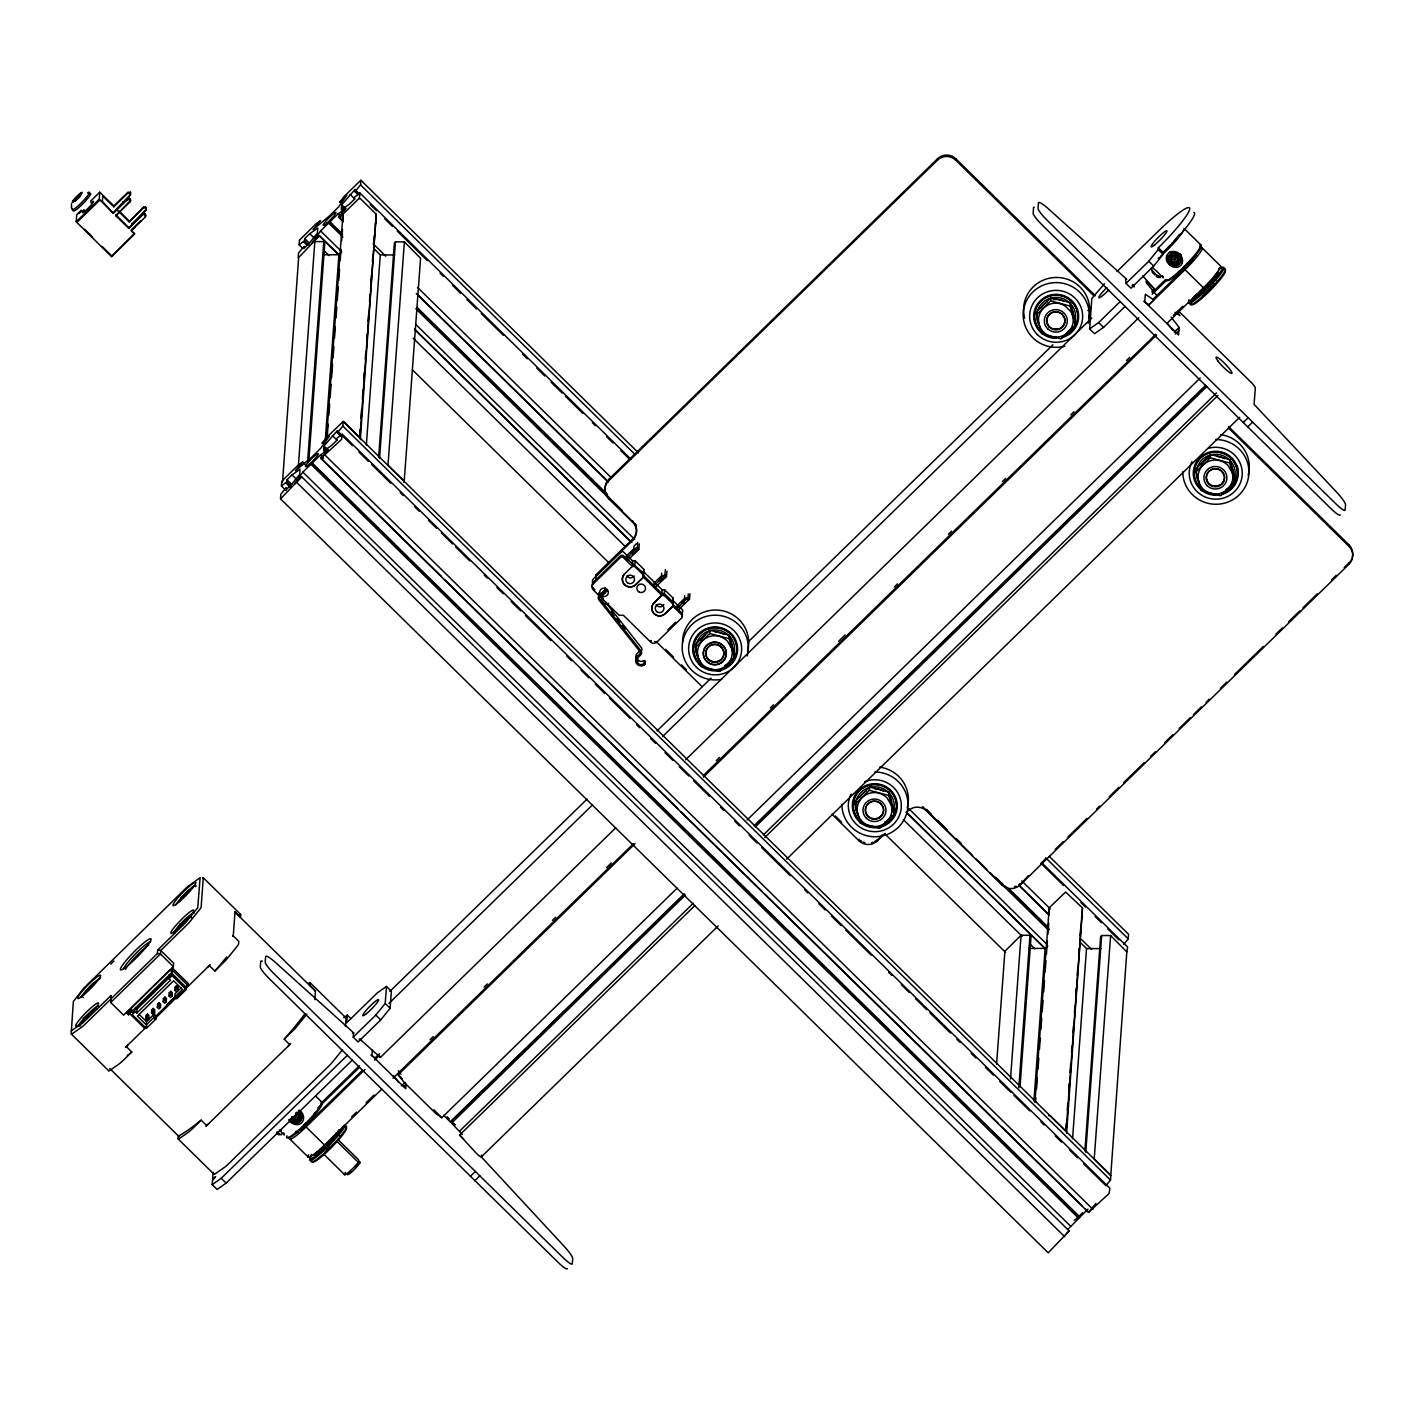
<?xml version="1.0" encoding="UTF-8"?>
<svg xmlns="http://www.w3.org/2000/svg" width="1424" height="1424" viewBox="0 0 1424 1424"><rect width="100%" height="100%" fill="white"/><g stroke="black" fill="none" stroke-linecap="round" stroke-linejoin="round"><path stroke-width="1.5" d="M71.485 208.064L71.485 203.757M342.97 220.72L342.97 214.152L359.4 198.078L359.969 193.077L354.54 197.171L354.38 199.289L349.343 204.202L341.351 209.791L341.724 204.718L355.092 189.463L354.95 191.581L358.118 194.696M360.343 439.696L376.256 214.259L360.379 198.666L358.937 198.595M595.944 578.856L595.944 574.851L632.79 538.913A13.03 12.745 4.2 0 0 636.172 526.595M673.214 600.59L673.214 598.187L664.616 589.732L662.16 589.732L661.751 595.446L654.061 602.939A7.814 7.654 4.2 0 0 654.061 613.762A7.814 7.654 4.2 0 0 665.133 613.619L672.822 606.126L681.722 614.865A2.172 2.118 4.2 0 1 681.722 617.874L656.838 642.135A4.343 4.254 4.2 0 1 650.697 642.117L623.374 615.275L619.066 615.257L593.274 589.928A4.343 4.254 4.2 0 1 593.274 583.911L620.312 557.549A2.172 2.118 4.2 0 1 623.374 557.567L632.274 566.307L624.584 573.979A7.814 7.654 4.2 0 0 624.584 584.801A7.814 7.654 4.2 0 0 635.638 584.837L643.328 577.343L643.47 573.071L623.498 555.876A2.172 2.118 4.2 0 0 620.437 555.858L593.399 582.22A4.343 4.254 4.2 0 0 593.025 587.809M643.737 569.226L643.328 574.94L634.73 566.503L632.274 566.485L632.683 560.771L635.14 560.789L643.737 569.226L643.328 577.343M624.602 573.801A7.814 7.654 4.2 0 0 624.602 584.623A7.814 7.654 4.2 0 0 635.656 584.659L643.345 577.165L661.768 595.268L654.079 602.761A7.814 7.654 4.2 0 0 654.079 613.584A7.814 7.654 4.2 0 0 665.115 613.797L672.804 606.304L672.947 602.014L664.349 593.577L661.893 593.577L643.47 575.474M1049.203 914.368L1049.203 907.818L1065.615 892.047L1082.489 907.925L1066.576 1133.362M110.752 999.025L110.716 1002.478L123.603 1015.152L173.372 966.611L173.621 963.122L160.734 950.467L157.69 950.004L157.441 953.493L85.707 1023.625A8.686 1.175 -45.5 0 1 81.417 1027.345L72.909 1033.29A8.686 1.175 -45.5 0 1 71.2 1033.771L73.354 1001.499L83.856 988.078L187.487 886.689L200.125 877.7L197.74 907.8L185.672 922.663L157.69 950.004M110.965 998.989L111.001 995.536L82.734 1023.037L71.2 1030.851M603.028 592.598L604.862 592.526L603.936 593.505L603.046 591.672L603.936 593.505L603.028 592.598L603.972 590.764M340.033 255.875L319.421 235.636L298.648 257.602L282.539 481.917M403.864 482.309L403.935 480.903L387.987 465.221L404.38 241.884L395.445 241.866L394.377 242.899L378.642 457.371M404.167 481.686L420.578 258.242L404.38 241.884M996.586 1064.137L1004.899 951.25L1021.061 935.248L1029.997 935.283L1031.065 936.316L1020.011 1086.672M1110.773 1175.405L1126.811 951.891L1110.613 935.55L1101.678 935.515L1100.627 936.547L1084.874 1151.019M140.638 220.738L131.222 229.923L134.532 234.141L111.499 256.605L76.202 221.735L76.718 214.686L81.328 210.182M99.235 199.271L99.751 192.222L113.884 205.91L113.831 206.8L102.759 196.12L102.368 201.389L113.35 213.315L99.235 199.271L76.202 221.735M111.499 256.605L134.604 233.233M145.8 215.843L144.714 214.259L142.827 214.615L128.694 228.41L115.807 215.736L130.367 200.517M113.35 213.315L127.484 199.538C127.893 196.156 132.503 199.894 129.94 201.959L115.807 215.736M113.831 206.8L127.946 193.023C134.283 188.555 127.466 202.778 122.624 202.19M129.94 201.959L129.993 201.069M130.438 200.748L129.993 198.666M131.702 223.408L131.631 224.298L146.28 209.31L145.195 207.744L143.308 208.1L129.175 221.877L116.287 209.221L130.474 194.536M130.403 195.426L130.474 192.133M128.694 228.41L142.898 213.725L145.355 213.742L145.284 217.035L131.15 230.813L134.532 234.141M129.175 221.877L143.379 207.21C147.811 205.145 146.298 212.425 142.685 212.674M142.827 214.615L142.898 213.725M143.308 208.1L143.379 207.21M145.284 214.632L145.355 213.742M145.764 208.118L145.835 207.21M145.284 217.035L145.729 215.594M145.764 210.521L145.835 209.613M111.001 995.536L110.716 1002.478L160.467 953.955L160.734 950.467L185.992 925.831A8.686 1.175 -45.5 0 0 190.371 921.079L199.235 910.078A8.686 1.175 -45.5 0 0 201.14 907.052L203.276 877.896A8.686 1.175 -45.5 0 0 202.368 877.878M132.307 1012.624L172.233 973.678L186.366 987.562L188.36 983.61L172.393 967.928L172.09 972.218L128.463 1014.76L126.683 1012.144M128.463 1014.76L128.623 1012.624L131.738 1009.58M175.437 997.049L156.053 1015.971L155.803 1019.175L146.28 1028.466L132.165 1014.6L135.227 1011.592L136.775 1013.105L137.078 1008.993L170.862 976.045M145.675 1018.765L145.907 1015.632L147.455 1014.137L148.986 1015.65L148.755 1018.765L147.224 1020.26L145.675 1018.765L147.224 1017.252L147.455 1014.137M186.526 985.408L186.224 989.52L176.701 998.811L174.849 996.996L182.539 989.52L173.621 980.762L137.38 1016.113L146.28 1024.871L146.53 1021.649L154.201 1014.155L156.053 1015.971M147.224 1020.26L147.455 1017.145M151.514 1013.069L151.745 1009.936L153.276 1008.441L154.824 1009.954L154.593 1013.069L153.044 1014.582L151.514 1013.069L153.062 1011.574L153.276 1008.441M153.044 1014.582L153.276 1011.449L151.745 1009.936M146.28 1024.871L153.97 1017.377L154.201 1014.155M157.352 1007.373L157.583 1004.24L159.114 1002.745L160.663 1004.258L160.431 1007.391L158.883 1008.886L157.352 1007.373L158.883 1005.878L159.114 1002.745M163.19 1001.677L163.422 998.562L164.953 997.067L166.483 998.562L166.27 1001.695L164.721 1003.19L163.19 1001.677L164.721 1000.182L164.953 997.067M136.775 1013.105L170.56 980.157L169.029 978.644L169.331 974.532M126.629 1012.945L170.293 969.602M169.029 995.999L169.26 992.866L170.791 991.371L172.322 992.866L172.09 995.999L170.56 997.494L169.029 995.999L170.56 994.486L170.791 991.371M174.867 990.303L175.099 987.17L176.629 985.675L178.16 987.188L177.929 990.303L176.398 991.798L174.867 990.303L178.16 987.188M174.849 996.996L175.099 993.792L181.24 987.793M176.629 985.675L176.398 988.808L177.929 990.303M352.226 1060.15L226.131 1183.113L217.124 1189.432L212.212 1184.608L212.496 1180.585L215.647 1176.687L212.639 1178.787L213.119 1172.255M1066.434 1233.629L1069.353 1230.799L1048.206 1252.8L280.492 498.827L280.831 494.181L286.438 487.489L286.295 489.607L291.333 484.694L299.681 474.352L300.055 469.279L292.045 474.868L287.007 479.781L286.865 481.899L281.418 485.993L286.188 490.675M281.418 485.993L281.756 481.383M298.203 257.619L298.542 252.991L304.166 246.299L304.006 248.417L309.044 243.504L317.392 233.162L317.766 228.089L309.756 233.678L304.718 238.591L304.576 240.709L299.129 244.803L302.315 247.918M299.129 244.803L299.467 240.193M1069.335 1231.101L301.71 476.826L280.635 498.774M1083.735 1163.906L1105.932 1185.711L1110.506 1180.051L1110.845 1175.441L343.184 421.451L326.559 437.471L321.984 443.451L329.264 436.331L320.809 448.151L312.087 456.837L295.373 470.757L302.796 461.857L298.435 464.918L282.539 480.404M307.531 462.747L323.764 241.635L314.829 241.599L298.435 464.918L301.995 464.936M308.741 461.572L324.814 242.667L323.764 241.635M340.407 435.886L337.239 432.771L337.381 430.653L324.013 445.908L323.64 450.981L331.632 445.392L336.669 440.479L336.829 438.361L342.258 434.267L1109.901 1188.239L1109.029 1193.561L1088.523 1212.376L320.881 458.403L328.303 449.521L320.311 455.11L302.867 472.127L294.412 483.929L301.71 476.826M343.344 221.895L338.609 216.911L346.014 208.331L338.022 213.92L320.578 230.937L312.123 242.739L319.421 235.636M325.259 440.514L338.912 254.771L341.6 252.155M326.559 437.471L342.97 214.152L338.592 217.213M327.378 435.174L328.179 424.121M328.837 415.274L329.638 404.22M330.137 397.581L331.116 384.32M331.596 377.68L332.575 364.419M333.056 357.78L333.875 346.726M334.515 337.88L335.334 326.826M335.975 317.979L336.794 306.925M337.274 300.286L338.253 287.025M338.734 280.386L339.553 269.332M340.194 260.485L341.012 249.431M341.671 240.585L342.472 229.531M298.506 1118.285L298.079 1119.923A7.654 1.495 -15.3 0 0 294.43 1120.848A7.654 1.193 45.7 0 0 291.778 1118.232L291.867 1117.003L299.147 1115.134L298.559 1118.089M342.258 434.267L341.546 439.429L320.881 458.403M337.239 432.771L342.864 426.079L343.202 421.468M354.95 191.581L360.575 184.889L360.913 180.278L638.468 452.868M294.448 1120.866L296.477 1112.518L299.147 1115.134L298.079 1119.923M299.058 1116.363A7.654 1.193 45.7 0 0 296.388 1113.746L296.477 1112.518M314.811 999.701L315.469 990.784L309.951 985.355L310.129 982.845A8.686 1.175 -45.5 0 0 308.421 983.343M359.613 436.314L360.094 429.674M360.913 418.62L361.554 409.774M362.372 398.72L363.013 389.873M363.832 378.82L364.313 372.198M365.292 358.919L365.772 352.298M366.751 339.019L367.072 334.604M368.051 321.343L368.531 314.704M369.51 301.443L369.991 294.804M370.97 281.543L371.45 274.903M372.429 261.642L372.928 255.003M373.729 243.949L374.387 235.102M376.256 214.259L359.863 437.595L343.985 422.002L342.436 421.985M366.342 445.071L380.297 254.914L373.569 248.31M379.532 458.546L395.445 241.866M345.445 1026.473L346.05 1018.142A8.686 1.175 -45.5 0 0 345.302 1018.035M343.665 1017.662L347.278 1015.134L346.708 1022.735L377.431 992.777L386.456 986.476L391.369 991.3L390.123 1008.263L380.706 1019.94L358.136 1041.959L353.223 1037.117L353.544 1032.667L352.369 1033.237M347.83 1173.768A8.669 1.175 -45.5 0 0 350.535 1172.984A8.669 1.175 -45.5 0 0 357.958 1165.491L359.809 1163.034L358.421 1159.652L338.467 1140.037M372.358 1049.862L371.949 1055.522L405.715 1088.701L406.054 1084.234L403.597 1086.619M360.272 1038.986A6.515 1.015 45.7 0 0 363.067 1042.012L380.404 1057.427L615.72 827.842M353.223 1037.117L375.794 1015.098L385.21 1003.439L386.456 986.476M677.13 888.167L441.814 1117.751L435.975 1113.621L404.202 1082.418L398.15 1074.746L402.155 1078.68M441.814 1117.751L433.804 1109.759M353.846 1032.97L275.099 962.143A18.512 2.884 45.7 0 0 265.629 956.732L265.22 962.197A13.03 2.029 45.7 0 0 274.245 973.927L562.872 1257.41A13.03 2.029 45.7 0 0 572.306 1263.8L572.715 1258.602A18.672 2.901 45.7 0 0 563.797 1245.911L481.33 1156.911A6.515 1.015 45.7 0 1 476.666 1153.6L459.56 1135.053L463.565 1139.004M481.508 1155.149L481.33 1156.911L718.212 925.885M595.944 574.851L595.837 576.275L632.701 540.337L632.79 538.913M632.701 540.337A13.03 12.745 4.2 0 0 632.701 522.305L608.742 498.774A13.03 12.745 4.2 0 1 608.742 480.742L608.849 479.318L937.526 158.758A13.03 12.745 4.2 0 1 955.949 158.829L1095.412 295.8M608.742 498.774L608.849 497.35A13.03 12.745 4.2 0 1 608.849 479.318M605.449 589.483L606.962 591.174L605.449 589.483L600.892 593.915L602.423 595.428M602.619 597.279L601.693 599.308L602.761 601.907A7.779 7.618 4.2 0 0 604.363 603.473L607.016 604.541L608.76 603.313M605.164 587.934L604.862 592.615L603.936 591.708M636.492 543.594L634.036 545.997L633.84 548.756L626.453 555.947L626.24 558.849L637.329 547.795L637.721 542.402M627.806 560.095L638.86 549.308L639.251 543.897M632.701 522.305L632.808 520.864M634.73 566.503L635.14 560.789M600.109 596.318A2.172 2.118 1.5 0 0 599.931 599.13L640.942 650.786A3.257 3.186 1.5 0 1 640.675 654.987L638.094 657.496A4.343 4.236 1.5 0 0 643.096 664.296L643.203 664.243A8.562 6.853 55 0 0 644.253 663.246L644.467 660.487A8.562 4.984 38.9 0 1 643.577 660.914L643.328 661.021A4.343 4.254 7.2 0 1 637.222 658.262M603.046 591.672L599.201 595.428A3.471 3.4 1.5 0 0 598.917 599.913L639.91 651.551A1.958 1.905 1.5 0 1 639.75 654.079L637.187 656.589A5.643 5.518 1.5 0 0 643.986 665.275L644.307 665.061A11.196 8.989 55 0 0 645.179 664.136L644.467 660.487M655.432 587.24L666.503 576.453L666.895 571.042M661.662 573.124L661.466 575.901L654.097 583.092L653.883 585.994L664.955 574.94L665.364 569.529M672.804 603.901L664.207 595.446L664.616 589.732M672.804 606.304L673.214 598.187M678.465 609.846L689.519 599.077L689.928 593.666M684.695 595.748L684.499 598.525L677.13 605.716L676.916 608.618L687.988 597.564L688.255 593.95M695.499 647.315L695.749 644.093L709.935 630.262L719.636 632.594L729.302 635.407L734.499 654.381L734.268 657.603L720.063 671.452L700.697 666.307L695.499 647.315L709.686 633.484L709.935 630.262M700.697 666.307L700.928 663.086M734.268 657.603L729.07 638.628L729.302 635.407M855.183 804.151L855.415 800.929L869.601 787.08L879.302 789.412L888.985 792.242L894.165 811.217L893.934 814.439L879.747 828.27L860.363 823.125L855.183 804.151L869.37 790.302L869.601 787.08M885.087 833.325L877.415 840.819A13.03 12.745 4.2 0 1 858.975 840.765L859.081 839.323M860.363 823.125L860.612 819.904M877.415 840.819L882.115 834.891M893.934 814.439L888.736 795.446L888.985 792.242M608.742 480.742L937.419 160.2L937.526 158.758M908.227 809.437L908.12 810.861A13.03 12.745 4.2 0 1 926.543 810.915L1001.784 884.802A13.03 12.745 4.2 0 0 1020.207 884.874L1348.884 564.331L1348.991 562.889A13.03 12.745 4.2 0 0 1350.112 561.643M1093.721 295.676L955.842 160.253L955.949 158.829M926.543 810.915L926.65 809.491L931.367 814.101M1036.512 314.74L1036.761 311.518L1050.948 297.687L1060.649 300.001L1070.314 302.831L1075.512 321.806L1075.28 325.028L1061.076 338.859L1041.709 333.714L1036.512 314.74L1050.698 300.891L1050.948 297.687M1001.784 884.802L1001.891 883.378L995.625 877.22M1020.207 884.874L1028.253 875.689M1010.506 1078.965L1021.061 935.248M1075.28 325.028L1070.083 306.035L1070.314 302.831M1018.801 1087.847L1029.997 935.283M1125.067 306.409L1103.564 327.378L1094.54 333.697L1089.627 328.873L1091.852 298.488L1104.419 283.75M1033.931 1101.001L1045.145 948.437L1047.833 945.803M1034.91 1102.39L1049.203 907.818M1035.551 1102.283L1035.889 1097.868M1036.53 1089.022L1037.348 1077.968M1037.989 1069.121L1038.808 1058.068M1039.449 1049.221L1040.268 1038.167M1040.908 1029.321L1041.727 1018.267M1042.208 1011.627L1043.027 1000.574M1043.685 991.727L1044.486 980.673M1045.145 971.827L1045.946 960.773M1046.444 954.151L1047.405 940.872M1047.904 934.251L1048.705 923.197M1193.739 212.425A43.432 5.856 -45.5 0 1 1163.23 252.6L1163.105 254.38L1153.689 266.057L1130.959 288.218L1126.046 283.394L1125.69 279.122M1065.846 1129.962L1066.327 1123.34M1067.306 1110.061L1067.786 1103.44M1068.765 1090.161L1069.246 1083.539M1070.065 1072.486L1070.706 1063.639M1071.524 1052.585L1072.005 1045.946M1072.984 1032.685L1073.465 1026.045M1074.444 1012.784L1074.942 1006.145M1075.903 992.884L1076.241 988.452M1077.203 975.191L1077.701 968.551M1078.662 955.29L1079.161 948.651M1080.122 935.39L1080.62 928.751M1082.489 907.925L1066.095 1131.243L1050.218 1115.651L1048.687 1115.651M1072.575 1138.719L1086.53 948.562L1079.801 941.958M1085.764 1152.212L1101.678 935.515M1142.831 275.953L1154.33 288.858L1146.302 281.062L1146.195 282.539L1156.893 295.587M1126.046 283.394L1148.776 261.233L1158.193 249.556L1158.317 247.776A43.432 5.856 -45.5 0 0 1189.699 208.883A43.432 5.856 -45.5 0 0 1159.634 229.905L1117.039 271.45M1088.523 1212.376L1095.946 1203.494M1110.613 935.55L1094.219 1158.869L1110.417 1175.209M1173.394 263.618L1175.441 255.288L1178.093 257.886L1177.025 262.675A7.654 1.495 -15.3 0 0 1173.394 263.618A7.654 1.193 45.7 0 0 1170.742 261.001L1171.81 256.231M1178.004 259.132A7.654 1.193 45.7 0 0 1175.352 256.516L1175.441 255.288M1177.025 262.675L1178.093 257.886L1170.831 259.773L1173.483 262.39L1177.132 261.446L1174.48 258.563M1123.661 944.521L1128.217 938.861L1128.556 934.251L1049.257 856.34M1171.115 317.036L1179.108 327.431L1178.556 334.96L1144.771 301.799L1145.341 294.252L1153.671 299.894L1148.759 304.7L1143.757 301.301M1196.107 471.647L1196.338 468.425L1210.525 454.594L1220.226 456.908L1229.909 459.738L1235.089 478.713L1234.857 481.935L1220.671 495.766L1201.286 490.621L1196.107 471.647L1210.293 457.816L1210.525 454.594M1234.857 481.935L1229.66 462.96L1229.909 459.738M1348.884 564.331A13.03 12.745 4.2 0 0 1348.884 546.282L1348.991 544.858L1228.538 426.559M1168.089 256.747L1168.178 255.59A6.515 6.372 4.2 0 0 1168.107 256.427M1195.644 295.676L1194.665 297.224L1204.259 289.161M631.117 552.797L635.656 548.169L631.224 552.85M658.742 579.942L663.299 575.314L658.903 579.977M660.344 581.508L664.83 576.809M664.883 576.969L660.433 581.49M686.386 598.08L681.776 602.566L686.315 597.92M1126.776 952.122L1127.612 947.049L1041.976 862.926M320.151 1150.752L337.114 1133.522L336.242 1133.967M336.153 1133.896L339.517 1129.819M1215.117 276.648L1218.481 272.536L1216.79 273.8M291.778 1118.249L292.098 1117.039M1170.742 261.019L1171.721 257.459A7.654 1.495 -15.3 0 1 1175.352 256.516M299.485 240.158L316.146 223.728L320.507 220.667L313.084 229.567L329.798 215.647L338.52 206.961L346.975 195.141L339.695 202.261L344.27 196.298L360.806 180.278M315.701 1154.472L316.68 1152.87L315.38 1153.671M313.6 1155.273L314.188 1154.294M1184.982 265.612L1182.899 268.032M86.116 198.808L86.419 197.562M306.018 1122.842L305.466 1123.803M1179.268 271.183L1178.396 272.18M636.92 550.412L634.463 553.117M1216.826 273.212L1218.25 271.112M359.809 1163.034L358.225 1162.269L357.495 1163.23A10.858 1.46 -45.5 0 1 347.367 1173.269A10.858 1.46 -45.5 0 1 345.605 1172.308M1067.733 1229.535L1087.954 1209.083M684.25 602.619L683.324 604.061L684.98 603.011M295.533 1132.276L296.406 1131.315M314.882 1154.134L313.672 1155.256M90.531 201.193L99.751 192.222M78.872 213.618L81.951 210.61M76.789 222.518L99.84 200.054M113.884 205.91L128.018 192.133M113.404 212.425L127.537 198.648M132.005 229.709L135.084 226.719L131.934 230.599M375.188 224.049L376.256 223.016M110.769 964.101L113.956 961.004M169.029 978.644L172.09 975.654L186.224 989.52M166.555 1004.881L174.226 997.405M146.441 1026.508L144.589 1028.306L128.623 1012.624M147.153 1026.223L126.273 1046.587L131.791 1052.016L123.176 1060.417A8.686 1.175 -45.5 0 1 118.868 1064.137L110.36 1070.083A8.686 1.175 -45.5 0 1 108.669 1070.563M154.468 1019.086L209.292 965.597L214.828 971.026L223.443 962.624A8.686 1.175 -45.5 0 0 227.822 957.871L236.704 946.871A8.686 1.175 -45.5 0 0 238.591 943.845L238.769 941.335L233.251 935.906L235.031 911.769L240.549 917.198L240.727 914.689A8.686 1.175 -45.5 0 0 239.321 914.991M601.409 595.072L603.972 592.58M602.405 595.606L606.98 590.996M639.999 650.732L637.418 653.26A5.643 5.536 7.2 0 0 635.816 657.888M667.856 629.817L675.617 622.235M201.193 1120.172L192.578 1128.573A8.686 1.175 -45.5 0 1 188.271 1132.294L179.762 1138.239A8.686 1.175 -45.5 0 1 178.053 1138.719L178.249 1136.227A109.025 14.721 -45.5 0 0 201.193 1120.172L206.711 1125.601L289.748 1044.611L284.23 1039.182A109.025 14.721 -45.5 0 0 304.914 1013.924M284.23 1039.182L292.846 1030.78A8.686 1.175 -45.5 0 0 297.224 1026.028L306.089 1015.027A8.686 1.175 -45.5 0 0 306.872 1014.013M389.927 991.353L587.08 799.095M657.034 730.868L711.092 678.144M747.653 642.473L1052.923 344.768M1087.9 310.646L1091.069 307.548M389.019 1003.35L592.526 804.88M662.48 736.653L1091.763 317.997M212.212 1184.608L221.218 1178.289L347.314 1055.326M1089.627 328.873L1098.652 322.554L1120.154 301.585M1151.874 291.35L1154.33 288.858M321.112 1103.119L359.329 1065.846M1152.301 292.472L1165.046 280.047M317.801 1108.014L359.204 1067.626M1152.176 294.252L1166.505 280.279M305.128 1124.159L303.988 1125.227M361.927 1070.795L306.196 1125.138A15.219 2.047 -45.5 0 1 300.838 1129.962M374.672 1058.37L379.443 1053.707M1153.315 298.969L1185.16 267.908A15.219 2.047 -45.5 0 0 1196.142 254.273M378.392 1056.021L375.936 1058.424L370.916 1055.042M290.193 1136.672A23.905 3.222 -45.5 0 0 306.071 1126.936L364.989 1069.46M374.53 1060.15L379.318 1055.487M1148.403 305.412L1185.017 269.688A23.905 3.222 -45.5 0 0 1199.845 252.956A23.905 3.222 -45.5 0 0 1200.201 248.043M685.674 759.704L1138.791 317.694M430.084 1039.751L433.252 1036.636M484.142 987.028L487.311 983.931M552.494 920.349L555.68 917.252M606.553 867.625L611.323 862.98M716.254 760.647L719.44 757.532M770.313 707.924L773.499 704.809M838.683 641.245L845.037 635.033M894.325 586.973L897.512 583.876M948.384 534.249L951.57 531.152M1002.443 481.526L1005.629 478.428M1070.812 414.865L1073.981 411.75M1126.455 360.592L1129.624 357.477M351.692 1116.843L356.463 1112.18M366.021 1102.852L373.978 1095.092M1173.323 315.505L1182.881 306.196M308.616 1154.757A23.905 3.222 -45.5 0 0 324.494 1145.021L381.81 1089.111M392.953 1078.253L633.395 843.756M703.456 775.421L1155.683 334.373M1166.826 323.515L1203.44 287.79A23.905 3.222 -45.5 0 0 1220.226 265.665L1201.803 247.58M398.133 1074.835L635.033 843.702M703.403 777.13L1156.519 335.103M401.354 1085.96L405.057 1082.365M1174.195 332.219L1179.108 327.431M1175.192 334.088L1178.876 330.493M347.581 1174.426L350.642 1171.436M355.252 1166.95L359.863 1162.465M747.084 820.028L1200.201 378.019M443.612 1115.277L450.358 1121.916L684.072 893.969M754.026 825.742L1205.558 385.37M450.358 1121.916L684.695 894.397M754.649 826.169L1206.181 385.797M462.355 1134.536L451.586 1123.109L685.3 895.18M755.254 826.952L1206.787 386.58M459.685 1131.083L693.399 903.136M763.371 834.909L1216.488 392.988M459.543 1135.159L694.859 905.575M764.813 837.437L1217.929 395.427M786.582 859.206L1239.699 417.285M470.454 1176.26L475.367 1171.454M1243.277 422.519L1248.189 417.73M474.904 1180.621L479.817 1175.832M1252.639 422.109L1247.727 426.826M1040.962 863.318L1045.714 858.672M1055.237 849.38L1063.176 841.637M1067.947 836.992L1086.993 818.408M1096.533 809.117L1099.702 806.02M1109.225 796.728L1118.748 787.436M1123.518 782.791L1144.166 762.659M1150.503 756.464L1155.273 751.819M1164.796 742.527L1172.735 734.784M1179.09 728.59L1190.197 717.749M1193.383 714.652L1201.322 706.909M1206.075 702.263L1209.261 699.166M1220.368 688.326L1226.723 682.132M1234.661 674.389L1263.248 646.514M1275.94 634.125L1282.294 627.931M1288.649 621.736L1299.756 610.896M1302.942 607.799L1317.218 593.861M1331.511 579.924L1336.282 575.278M1344.22 567.535L1348.991 562.889M1081.421 917.697L1082.489 916.664M1186.904 263.476L1187.812 262.71M634.303 553.242L633.093 554.203M339.179 1129.962L338.236 1130.763M313.939 1114.262L315.576 1112.375M643.203 664.243L644.164 665.168M127.946 193.023L130.403 193.023M127.484 199.538L129.94 199.556M315.754 1154.437L320.08 1150.628M358.136 1162.963L359.898 1161.895M1169.585 252.493L1169.62 252.475A8.526 8.384 -2.5 0 0 1168.267 253.49A8.526 8.295 9.5 0 0 1167.271 254.754A8.971 8.597 17.2 0 0 1166.594 256.267A9.274 8.722 22.4 0 0 1166.327 257.833L1166.309 258.349A9.648 8.864 26.2 0 0 1166.612 260.343L1166.754 260.806A9.541 8.491 29 0 0 1172.895 266.858L1173.394 267A9.648 8.864 26.2 0 0 1175.494 267.356L1176.028 267.356A9.274 8.722 22.4 0 0 1177.63 267.16A8.971 8.597 17.2 0 0 1179.214 266.537L1179.25 266.519A8.526 8.295 9.5 0 0 1180.549 265.54A8.526 8.384 -2.5 0 0 1181.564 264.259L1181.582 264.223A8.971 8.882 -21.6 0 0 1182.24 262.675M1204.33 289.161L1216.06 276.292L1215.242 276.737M1192.582 298.043L1195.573 295.569M322.554 254.718L338.912 254.771M380.297 254.914L394.59 254.967M661.751 595.446L664.207 595.446M1028.804 948.384L1045.145 948.437M1086.53 948.562L1100.841 948.615M279.335 1134.839L279.389 1134.145M157.441 953.493L160.467 953.955L173.372 966.611M1070.083 306.035L1050.698 300.891M1229.66 462.96L1210.293 457.816M729.07 638.628L709.686 633.484M888.736 795.446L869.37 790.302M1151.945 270.471L1152.39 272.18M1157.463 277.057L1158.513 277.52L1157.267 275.491A7.654 2.848 -40.7 0 1 1157.872 276.078L1158.264 276.772M278.748 1134.59L276.523 1132.828M1157.392 277.146L1156.27 276.185M278.588 1134.501L276.897 1133.059M1174.96 312.319L1179.962 315.701L1177.399 311.625M1132.027 285.405L1134.234 286.9L1132.881 284.497M359.186 1039.128L361.411 1040.624L360.681 1038.986M454.932 1124.729L453.063 1123.144A11.285 1.762 45.7 0 0 454.986 1124.889M643.434 660.967L644.556 661.84A11.196 6.515 38.9 0 0 645.392 661.377M1152.479 267.516L1154.544 269.35A9.541 1.282 43.4 0 1 1160.685 275.402L1163.105 277.805A8.526 1.05 45.5 0 0 1163.248 277.662A8.526 1.602 46 0 0 1163.159 277.146M601.248 593.416L602.174 594.324M599.468 595.161L600.394 596.051M1183.931 228.303L1200.824 244.892M1185.017 269.688L1203.44 287.79M1158.317 247.776L1163.23 252.6M1158.193 249.556L1163.105 254.38M1148.776 261.233L1153.689 266.057M1178.36 310.824L1250.824 382.006A6.515 1.015 45.7 0 1 1255.327 387.862L1254.063 404.345L1336.638 492.188A18.672 2.901 45.7 0 1 1345.555 504.879L1345.128 510.077A13.03 2.029 45.7 0 1 1335.712 503.687L1047.067 220.186A13.03 2.029 45.7 0 1 1038.06 208.456L1038.452 203.009A18.512 2.884 45.7 0 1 1047.939 208.42L1126.687 279.229M1228.431 427.983L1348.884 546.282M1098.652 322.554L1103.564 327.378M360.575 184.889L634.962 454.398M1045.75 857.853L1128.217 938.861M359.969 193.077L631.188 459.454M356 190.549L359.168 193.664M370.276 204.575L376.63 210.805M384.551 218.602L392.49 226.38M397.243 231.062L427.378 260.663M440.069 273.123L443.238 276.238M452.761 285.583L460.682 293.362M467.019 299.592L476.542 308.955M481.294 313.618L503.509 335.423M522.537 354.113L527.289 358.795M536.812 368.14L544.751 375.936M551.088 382.166L562.195 393.06M565.364 396.175L582.808 413.316M592.331 422.661L595.499 425.776M606.606 436.687L612.943 442.917M620.882 450.714L628.803 458.492M1041.175 863.514L1063.39 885.336M1080.834 902.46L1085.586 907.141M1095.109 916.486L1101.446 922.716M1107.783 928.946L1118.89 939.858M350.073 194.376L354.825 199.057M341.724 204.718L344.893 207.833M341.511 207.441L344.697 210.556M373.106 243.753L385.779 256.213M417.499 287.381L611.003 477.432M1021.791 880.886L1050.342 908.939M1080.478 938.523L1091.585 949.434M338.022 213.92L341.19 217.035M338.609 216.911L341.778 220.026M417.908 294.804L606.66 480.173M1019.032 885.194L1049.168 914.795M416.306 293.54L608.226 482.042M1018.997 885.514L1049.132 915.098M329.941 221.806L342.632 234.266M417.179 307.477L607.496 494.413M1008.762 888.54L1048.42 927.487M329.3 222.233L341.991 234.711M416.538 307.922L606.873 494.858M1004.97 885.853L1049.381 929.48M608.849 497.35L622.324 510.575M937.633 820.26L947.031 829.498M956.43 838.736L961.129 843.364M328.641 223.052L342.917 237.078M415.879 308.741L636.35 525.26M925.013 808.779L972.592 855.521M975.76 858.636L986.868 869.548M990.036 872.663L1048.723 930.299M320.578 230.937L341.19 251.194M415.737 324.405L634.606 539.376M908.993 808.868L1046.978 944.397M414.58 329.104L631.864 542.508M637.329 547.795L638.86 549.308M664.955 574.94L666.503 576.453M687.988 597.564L689.519 599.077M906.251 812.018L1045.821 949.096M319.385 235.939L340.016 256.195M414.562 329.407L630.262 541.262M906.234 812.321L1045.803 949.399M636.386 548.97L637.916 550.465M664.011 576.115L665.56 577.61M687.044 598.721L688.575 600.234M309.756 233.678L314.526 238.36M324.352 250.944L329.104 255.626M413.156 338.182L625.688 546.923M903.243 819.53L1022.201 936.369M1030.139 944.165L1034.892 948.829M304.718 238.591L309.489 243.273M632.683 560.949L623.765 552.209A2.172 2.118 4.2 0 0 620.704 552.192L593.666 578.553A4.343 4.254 4.2 0 0 593.132 583.929M643.737 571.807L662.16 589.91M673.214 600.768L682.114 609.508A2.172 2.118 4.2 0 1 682.114 612.516M626.453 555.947L628.002 557.46M304.576 240.709L309.328 245.391M303.508 241.76L306.676 244.875M672.947 604.417L681.847 613.174A2.172 2.118 4.2 0 1 681.847 616.183M412.39 369.795L609.063 562.961M885.034 834.019L1005.575 952.407M665.684 649.38L673.605 657.158M681.544 664.937L686.297 669.618M835.301 815.97L841.655 822.2M656.072 641.459L702.05 686.617M832.025 814.279L858.975 840.765M593.399 588.237L594.929 589.75M644.271 663.246L645.179 664.136M342.864 426.079L1110.506 1180.051M119.207 211.144L129.246 220.987M338.289 431.739L352.565 445.765M358.901 451.995L368.424 461.34M371.593 464.455L390.639 483.145M400.144 492.49L403.312 495.605M414.42 506.517L419.172 511.198M428.695 520.543L436.634 528.322M441.387 533.003L452.494 543.897M455.662 547.012L469.938 561.038M484.213 575.065L487.382 578.18M496.905 587.525L503.242 593.755M511.163 601.533L520.686 610.896M525.438 615.56L550.821 640.48M566.681 656.072L571.433 660.736M580.956 670.081L588.895 677.877M595.232 684.107L604.755 693.452M609.508 698.116L630.12 718.372M636.475 724.602L639.643 727.717M650.75 738.629L655.503 743.292M665.026 752.655L672.947 760.434M679.284 766.664L688.807 776.009M693.559 780.69L709.419 796.265M720.526 807.177L723.695 810.292M734.802 821.185L739.554 825.867M749.077 835.212L757.016 843.008M761.769 847.672L790.32 875.707M804.596 889.733L807.764 892.848M818.871 903.759L825.208 909.989M831.545 916.219L841.068 925.564M845.82 930.228L871.203 955.166M888.647 972.289L891.816 975.404M901.339 984.749L909.277 992.546M915.614 998.776L926.721 1009.687M929.89 1012.802L950.502 1033.059M956.857 1039.289L960.025 1042.404M971.132 1053.297L975.885 1057.979M985.408 1067.324L993.329 1075.102M999.684 1081.35L1010.773 1092.244M1013.941 1095.359L1029.801 1110.934M1040.908 1121.845L1044.077 1124.96M1055.184 1135.871L1061.539 1142.101M1069.46 1149.88L1077.398 1157.676M115.86 214.846L128.765 227.502M332.344 435.566L337.114 440.247M324.013 445.908L327.182 449.023M323.835 448.257L327.004 451.372M325.259 455.342L1092.902 1209.314M320.311 455.11L323.479 458.225M320.898 458.101L357.371 493.932M360.557 497.047L441.44 576.489M444.608 579.604L677.753 808.601M680.939 811.716L761.822 891.157M764.991 894.272L998.135 1123.269M1001.321 1126.384L1082.204 1205.843M1085.373 1208.958L1088.541 1212.073M84.675 229.3L92.578 237.078M102.065 246.388L111.553 255.715M312.23 462.996L1079.873 1216.95M311.589 463.423L1079.25 1217.395M310.93 464.242L1078.591 1218.214M302.778 462.177L305.946 465.292M302.867 472.127L1070.51 1226.1M292.045 474.868L296.797 479.55M297.118 482.789L1064.76 1236.762M287.007 479.781L291.778 484.463M286.865 481.899L291.617 486.581M285.797 482.932L290.549 487.613M385.21 1003.439L390.123 1008.263M375.794 1015.098L380.706 1019.94M347.278 1015.134L350.963 1018.765M203.223 877.7L240.692 914.493M310.094 982.667L346.014 1017.946M234.942 912.125L315.398 991.14A8.686 1.175 -45.5 0 0 315.256 991.051M377.734 1054.703L380.422 1057.338M315.719 1096.088L321.86 1102.123M172.233 970.082L188.199 985.764M170.239 970.42L172.09 972.218M336.723 1141.158L358.225 1162.269M175.099 987.17L176.629 988.683M306.071 1126.936L324.494 1145.021M169.26 992.866L172.09 995.999M291.867 1117.003L294.537 1119.62L298.168 1118.677L295.533 1115.793M324.12 1154.526L344.715 1174.764M163.422 998.562L164.953 1000.057M164.721 1000.182L166.27 1001.695M157.583 1004.24L159.114 1005.753M158.883 1005.878L160.431 1007.391M289.998 1139.218L308.421 1157.303M153.062 1011.574L154.593 1013.069M153.97 1017.377L155.803 1019.175M147.224 1017.252L148.755 1018.765M135.529 1007.498L137.078 1008.993M139.107 1014.351L146.53 1021.649M109.701 1068.481L179.104 1136.655M221.218 1178.289L226.131 1183.113M71.236 1033.966L108.705 1070.759M178.089 1138.915L214.009 1174.195M1154.757 274.903L1152.532 272.482M447.243 1117.199L449.094 1119.228A11.285 1.762 45.7 0 1 447.011 1117.039M600.216 595.41L602.939 598.881M605.681 602.334L641.192 647.439A3.257 3.186 7.2 0 1 641.548 650.804M611.483 611.786L614.207 615.257M616.948 618.728L619.671 622.199M622.413 625.67L625.136 629.141M1167.538 323.551L1172.86 330.493M398.275 1070.759L400.945 1074.23M393.362 1075.547L398.702 1082.489M1157.498 275.633L1157.801 276.06A7.654 4.646 -51.2 0 0 1157.712 275.562M602.975 599.148L602.032 597.368M855.415 800.929L856.465 804.613M1082.596 1212.589A9.114 1.228 -45.5 0 1 1080.193 1215.135M1079.766 1215.562A9.114 1.228 -45.5 0 1 1077.292 1217.894M1076.9 1218.25A9.114 1.228 -45.5 0 1 1075.796 1219.158M1075.138 1219.656A9.114 1.228 -45.5 0 1 1074.283 1220.243M567.393 1268.588A13.03 2.029 45.7 0 1 557.959 1262.198L269.332 978.715A13.03 2.029 45.7 0 1 260.307 966.985L260.717 961.52A18.512 2.884 45.7 0 1 262.301 961.218M1340.215 514.865A13.03 2.029 45.7 0 1 1330.799 508.475L1042.154 224.992A13.03 2.029 45.7 0 1 1033.148 213.262L1033.539 207.797A18.512 2.884 45.7 0 1 1034.287 207.245M1108.655 289.998A11.285 1.531 -45.5 0 1 1098.812 297.794A11.285 1.531 -45.5 0 1 1106.929 287.452M1058.263 328.873A9.238 9.042 4.2 0 1 1053.475 328.855M1047.868 324.619A9.238 9.042 4.2 0 1 1046.943 322.447M1041.104 307.869A17.373 16.999 4.2 0 1 1047.459 301.657M1053.137 299.663A17.373 16.999 4.2 0 1 1063.497 301.034M1071.898 309.275A17.373 16.999 4.2 0 1 1073.518 316.466M1040.855 331.098A21.663 21.2 4.2 0 1 1043.24 299.111A21.663 21.2 4.2 0 1 1075.245 306.16A21.663 21.2 4.2 0 1 1063.568 336.1M1056.163 337.346A21.663 21.2 4.2 0 1 1052.407 337.025M1050.556 336.616A21.663 21.2 4.2 0 1 1045.341 334.48M1056.145 338.325A22.481 22.001 4.2 0 1 1035.782 306.961A22.481 22.001 4.2 0 1 1073.376 302.244A22.481 22.001 4.2 0 1 1061.966 337.595M1064.814 346.263A33.072 32.36 4.2 0 1 1023.304 317.694A33.072 32.36 4.2 0 1 1059.136 282.735A33.072 32.36 4.2 0 1 1088.203 323.462M1024.693 318.086A33.072 32.36 4.2 0 1 1056.644 277.449A33.072 32.36 4.2 0 1 1088.577 318.3M1056.145 337.666A21.716 21.253 4.2 0 1 1036.209 307.922A21.716 21.253 4.2 0 1 1071.952 301.888A21.716 21.253 4.2 0 1 1063.568 336.402M1069.905 329.923A19.455 19.046 4.2 0 1 1067.306 332.059M1039.306 325.882A19.455 19.046 4.2 0 1 1053.618 297.527A19.455 19.046 4.2 0 1 1074.942 321.397M719.476 660.558A9.238 9.042 4.2 0 1 717.251 661.466M712.481 661.448A9.238 9.042 4.2 0 1 710.238 660.54M700.092 640.444A17.373 16.999 4.2 0 1 705.183 635.033M715.133 631.989A17.373 16.999 4.2 0 1 723.819 634.303M730.192 640.551A17.373 16.999 4.2 0 1 732.506 649.059M713.264 669.85A21.663 21.2 4.2 0 1 696.087 638.611A21.663 21.2 4.2 0 1 732.15 635.638A21.663 21.2 4.2 0 1 720.758 669.227M721.701 679.319A33.072 32.36 4.2 0 1 682.203 648.863A33.072 32.36 4.2 0 1 718.853 615.399A33.072 32.36 4.2 0 1 747.191 656.037M682.559 642.295A33.072 32.36 4.2 0 1 719.939 610.309A33.072 32.36 4.2 0 1 747.564 650.875M715.133 670.241A21.716 21.253 4.2 0 1 695.464 639.946A21.716 21.253 4.2 0 1 731.776 635.389A21.716 21.253 4.2 0 1 720.758 669.547M731.989 658.564A19.455 19.046 4.2 0 1 724.869 665.524M700.234 661.199A19.455 19.046 4.2 0 1 710.932 630.387A19.455 19.046 4.2 0 1 733.93 653.99M881.064 815.952A9.238 9.042 4.2 0 1 879.16 817.394M859.758 797.262A17.373 16.999 4.2 0 1 866.13 791.068M874.817 788.825A17.373 16.999 4.2 0 1 883.503 791.121M889.858 797.369A17.373 16.999 4.2 0 1 891.584 801.481M896.408 807.479A21.663 21.2 4.2 0 1 880.424 826.062M874.817 826.757A21.663 21.2 4.2 0 1 853.172 805.486A21.663 21.2 4.2 0 1 874.834 784.357A21.663 21.2 4.2 0 1 896.479 805.628M864.671 781.723A26.504 25.935 4.2 0 1 901.161 802.994A26.504 25.935 4.2 0 1 870.206 831.26A26.504 25.935 4.2 0 1 851.054 794.165M874.923 772.022A33.072 32.36 4.2 0 1 907.978 804.489A33.072 32.36 4.2 0 1 874.906 836.742A33.072 32.36 4.2 0 1 841.851 804.275M879.623 767.144A33.072 32.36 4.2 0 1 907.23 807.711M878.572 826.757A21.716 21.253 4.2 0 1 854.204 799.078A21.716 21.253 4.2 0 1 890.605 791.281A21.716 21.253 4.2 0 1 880.424 826.365M891.655 815.4A19.455 19.046 4.2 0 1 884.535 822.342M857.96 815.293A19.455 19.046 4.2 0 1 872.271 786.938A19.455 19.046 4.2 0 1 893.596 810.808M1223.465 481.597A9.238 9.042 4.2 0 1 1221.988 483.466M1220.083 484.89A9.238 9.042 4.2 0 1 1213.07 485.762M1207.463 481.543A9.238 9.042 4.2 0 1 1206.537 479.354M1200.681 464.776A17.373 16.999 4.2 0 1 1209.795 457.318M1217.253 456.392A17.373 16.999 4.2 0 1 1224.426 458.635M1230.781 464.865A17.373 16.999 4.2 0 1 1233.113 473.373M1200.432 488.005A21.663 21.2 4.2 0 1 1202.817 456.018A21.663 21.2 4.2 0 1 1234.822 463.067A21.663 21.2 4.2 0 1 1223.145 493.007M1215.758 494.27A21.663 21.2 4.2 0 1 1204.918 491.387M1219.638 494.911A22.481 22.001 4.2 0 1 1194.416 466.253A22.481 22.001 4.2 0 1 1232.08 458.19A22.481 22.001 4.2 0 1 1221.561 494.502M1208.887 448.151A26.504 25.935 4.2 0 1 1242.244 472.75A26.504 25.935 4.2 0 1 1209.991 498.542A26.504 25.935 4.2 0 1 1191.977 461.679M1215.847 439.518A33.072 32.36 4.2 0 1 1248.919 471.985A33.072 32.36 4.2 0 1 1215.829 504.256A33.072 32.36 4.2 0 1 1182.774 471.771M1220.546 434.64A33.072 32.36 4.2 0 1 1248.154 475.207M1237.331 466.129A21.663 21.2 4.2 0 1 1237.652 469.813M1215.722 494.573A21.716 21.253 4.2 0 1 1196.053 464.277A21.716 21.253 4.2 0 1 1232.365 459.721A21.716 21.253 4.2 0 1 1221.347 493.879M1198.883 482.789A19.455 19.046 4.2 0 1 1206.003 456.801A19.455 19.046 4.2 0 1 1232.579 463.85A19.455 19.046 4.2 0 1 1225.459 489.856M937.419 160.2A13.03 12.745 4.2 0 1 955.842 160.253M1348.991 544.858A13.03 12.745 4.2 0 1 1352.355 557.193M1351.803 558.76A13.03 12.745 4.2 0 1 1351.056 560.255M1020.314 883.432A13.03 12.745 4.2 0 1 1019.032 884.535M1016.077 886.191A13.03 12.745 4.2 0 1 1014.475 886.725M1003.172 884.482A13.03 12.745 4.2 0 1 1001.891 883.378M877.522 839.395A13.03 12.745 4.2 0 1 874.817 841.406M873.286 842.136A13.03 12.745 4.2 0 1 871.666 842.67M864.92 842.652A13.03 12.745 4.2 0 1 863.318 842.1M861.787 841.37A13.03 12.745 4.2 0 1 860.363 840.427M922.432 806.714A13.03 12.745 4.2 0 1 923.962 807.461M634.873 523.516A13.03 12.745 4.2 0 1 635.62 525.011M598.81 595.606A3.471 3.4 7.2 0 1 598.632 593.007M637.08 657.158A4.343 4.254 7.2 0 1 637.311 655.805M637.97 661.555A5.643 5.536 7.2 0 1 637.169 660.825M634.143 576.061A4.343 4.254 4.2 0 1 626.934 576.044M663.904 604.541A4.343 4.254 4.2 0 1 656.126 604.506M655.022 641.53A4.343 4.254 4.2 0 1 654.453 641.637M651.48 640.96A4.343 4.254 4.2 0 1 650.821 640.426M90.833 202.884A7.814 1.05 -45.5 0 1 92.435 203.49A7.814 1.05 -45.5 0 1 84.336 211.678A7.814 1.05 -45.5 0 1 84.141 209.648M89.036 193.984A12.3 1.655 -45.5 0 1 83.82 202.778A12.3 1.655 -45.5 0 1 73.532 210.058M76.469 200.001A10.217 7.868 35 0 0 77.448 198.844A10.217 9.452 63.9 0 0 80.545 195.319A10.217 1.584 45.7 0 0 80.616 194.305A10.217 7.868 35 0 1 77.59 196.779A10.217 9.452 63.9 0 1 74.475 200.303A10.217 1.584 45.7 0 1 74.404 201.318A10.217 7.868 35 0 0 76.148 200.303M87.451 193.005A12.3 1.655 -45.5 0 1 82.592 201.567A12.3 1.655 -45.5 0 1 72.446 208.58M1180.46 254.077A6.515 6.372 4.2 0 1 1180.781 254.843M1159.795 276.185A6.515 1.015 45.7 0 1 1156.555 275.135A6.515 1.015 45.7 0 1 1151.197 268.282M1171.204 251.799A9.274 9.185 -47.9 0 1 1172.806 251.496L1173.358 251.478A9.648 9.541 -73.3 0 1 1175.459 251.71L1175.957 251.834A9.541 9.363 89 0 1 1182.116 257.869L1182.24 258.367A9.648 9.541 -73.3 0 1 1182.525 260.485L1182.507 261.037A9.274 9.185 -47.9 0 1 1182.258 262.657M1169.424 252.279A8.971 8.882 -21.6 0 1 1170.973 251.603M1180.443 254.237A6.212 5.927 70.7 0 1 1180.763 255.038M1183.629 230.154A25.027 3.382 -45.5 0 1 1160.311 256.498M1159.225 257.441A25.027 3.382 -45.5 0 1 1158.175 258.331M1179.446 234.337A23.941 3.24 -45.5 0 1 1173.732 241.332M1172.735 242.436A23.941 3.24 -45.5 0 1 1171.721 243.557M1170.67 244.679A23.941 3.24 -45.5 0 1 1163.016 252.351M1199.773 246.281A23.941 3.24 -45.5 0 1 1186.957 265.024A23.941 3.24 -45.5 0 1 1167.075 279.923M1199.72 244.75A25.027 3.382 -45.5 0 1 1186.317 264.348A25.027 3.382 -45.5 0 1 1165.544 279.923M1162.518 275.526A9.274 2.901 47.1 0 1 1162.678 275.9M1163.07 276.843A8.971 2.261 46.5 0 1 1163.141 277.11M1169.834 263.565A6.515 6.372 4.2 0 1 1170.475 254.006A6.515 6.372 4.2 0 1 1180.087 255.893A6.515 6.372 4.2 0 1 1176.936 264.971M1172.753 265.22A6.515 6.372 4.2 0 1 1170.475 264.116M1215.348 274.227A14.329 1.94 -45.5 0 1 1215.402 275.402M1214.494 276.968A14.329 1.94 -45.5 0 1 1213.8 277.947M1213.408 278.481A14.329 1.94 -45.5 0 1 1202.657 289.944A14.329 1.94 -45.5 0 1 1195.412 294.715M1217.075 281.044A15.415 2.083 -45.5 0 1 1216.612 281.649M1214.441 284.284A15.415 2.083 -45.5 0 1 1213.818 284.978M1213.177 285.69A15.415 2.083 -45.5 0 1 1212.518 286.402M1211.86 287.132A15.415 2.083 -45.5 0 1 1211.165 287.862A14.329 1.94 -45.5 0 0 1211.628 287.167M1208.335 290.71A15.415 2.083 -45.5 0 0 1209.047 290.015A14.329 1.94 -45.5 0 1 1208.353 290.496M1207.623 291.404A15.415 2.083 -45.5 0 1 1206.911 292.08M1206.217 292.739A15.415 2.083 -45.5 0 1 1205.523 293.362M1204.846 293.967A15.415 2.083 -45.5 0 1 1204.188 294.554M1202.906 295.605A15.415 2.083 -45.5 0 1 1202.319 296.085M1223.839 269.047A25.027 3.382 -45.5 0 1 1211.45 287.879A25.027 3.382 -45.5 0 1 1190.108 304.042M1220.528 268.46A25.027 3.382 -45.5 0 1 1209.919 286.384A25.027 3.382 -45.5 0 1 1188.987 301.212M1225.388 270.542A23.941 3.24 -45.5 0 1 1209.314 291.386A23.941 3.24 -45.5 0 1 1191.639 304.06M1219.763 268.068A23.941 3.24 -45.5 0 1 1208.442 286.135A23.941 3.24 -45.5 0 1 1188.969 299.752M1218.463 268.869A23.941 3.24 -45.5 0 1 1219.14 268.442M1214.565 283.874A14.329 1.94 -45.5 0 1 1214.013 284.497M1212.856 285.815A14.329 1.94 -45.5 0 1 1212.251 286.491M1207.694 291.137A14.329 1.94 -45.5 0 1 1207.036 291.76M1206.377 292.365A14.329 1.94 -45.5 0 1 1205.113 293.522M1204.49 294.056A14.329 1.94 -45.5 0 1 1203.885 294.572M1211.361 286.74A10.858 1.46 -45.5 0 1 1210.881 287.256M298.648 1131.653A15.219 2.047 -45.5 0 1 295.978 1132.952M213.974 1174.017A8.686 1.175 -45.5 0 0 215.683 1173.518L224.191 1167.573A8.686 1.175 -45.5 0 0 228.499 1163.871L328.766 1066.078A8.686 1.175 -45.5 0 0 333.145 1061.307L342.027 1050.307A8.686 1.175 -45.5 0 0 342.561 1049.613M174.529 933.361A14.115 1.905 -45.5 0 1 182.094 922.307A14.115 1.905 -45.5 0 1 193.806 913.514M191.617 917.287A14.115 1.905 -45.5 0 1 191.19 917.839M226.701 956.981A109.025 14.721 -45.5 0 1 214.828 971.026M131.791 1052.016A109.025 14.721 -45.5 0 1 127.288 1055.558M97.473 1008.673A14.115 1.905 -45.5 0 1 97.152 1009.135M80.563 1025.6A14.115 1.905 -45.5 0 1 79.851 1025.992M78.64 1026.028A14.115 1.905 -45.5 0 1 87.843 1014.173A14.115 1.905 -45.5 0 1 98.541 1006.092M123.407 969.317A19.544 2.634 -45.5 0 1 135.725 953.617A19.544 2.634 -45.5 0 1 150.659 941.78M125.49 969.317A19.544 2.634 -45.5 0 1 126.95 967.003M129.21 964.03A19.544 2.634 -45.5 0 1 148.755 944.966M83.429 997.37A14.115 1.905 -45.5 0 1 83.001 997.654M80.901 997.405A14.115 1.905 -45.5 0 1 90.531 985.835L93.753 982.952L91.937 986.423L85.671 992.065L90.602 985.942A14.115 1.905 -45.5 0 1 100.339 978.27M195.818 886.031A14.115 1.905 -45.5 0 1 195.622 886.565M175.989 904.827A14.115 1.905 -45.5 0 1 186.081 892.652A14.115 1.905 -45.5 0 1 195.782 885.532M290.656 1043.561A8.686 1.175 -45.5 0 1 287.915 1046.409M208.545 1123.803A8.686 1.175 -45.5 0 1 205.821 1126.295M128.107 1044.789A8.686 1.175 -45.5 0 1 125.383 1047.281M210.218 964.546A8.686 1.175 -45.5 0 1 207.459 967.394M233.287 935.372A8.686 1.175 -45.5 0 1 232.771 936.529M234.8 912.036A8.686 1.175 -45.5 0 1 234.978 912.303M298.31 1111.432A6.515 6.372 4.2 0 1 300.037 1121.667A6.515 6.372 4.2 0 1 289.588 1119.94M296.762 1112.482A5.215 5.109 4.2 0 1 299.093 1121.026A5.215 5.109 4.2 0 1 290.371 1118.712M296.334 1112.82A4.77 4.681 4.2 0 1 300.179 1117.626A4.77 4.681 4.2 0 1 295.925 1122.059A4.77 4.681 4.2 0 1 290.799 1118.605M295.427 1113.96A7.654 1.495 -15.3 0 1 296.388 1113.746M281.276 1134.198A6.515 1.015 45.7 0 1 277.004 1131.795M299.271 1110.115A9.541 9.363 89 0 1 303.152 1115.099L303.276 1115.597A9.648 9.541 -73.3 0 1 303.579 1117.715L303.561 1118.267A9.274 9.185 -47.9 0 1 303.294 1119.887A8.971 8.882 -21.6 0 1 302.636 1121.453A8.526 8.384 -2.5 0 1 301.603 1122.788A8.526 8.295 9.5 0 1 300.286 1123.75L300.25 1123.785A8.971 8.597 17.2 0 1 298.702 1124.373A9.274 8.722 22.4 0 1 297.064 1124.586L296.673 1124.604A9.648 8.864 26.2 0 1 294.43 1124.23L294.003 1124.106A9.541 8.491 29 0 1 288.645 1119.798M321.183 1103.44A23.941 3.24 -45.5 0 1 307.442 1122.824A23.941 3.24 -45.5 0 1 288.129 1137.153M321.148 1101.909A25.027 3.382 -45.5 0 1 305.056 1123.91A25.027 3.382 -45.5 0 1 286.989 1135.818M281.347 1130.336A6.515 1.015 45.7 0 1 280.777 1129.837M279.193 1129.944A9.541 1.282 43.4 0 1 281.738 1132.632L284.141 1135.035A8.526 1.05 45.5 0 0 284.284 1134.892A8.526 1.602 46 0 0 284.195 1134.376M283.554 1132.756A9.274 2.901 47.1 0 1 283.874 1133.468A8.971 2.261 46.5 0 1 284.106 1134.074M298.364 1110.595A6.515 6.372 4.2 0 1 298.364 1122.041M336.438 1132.65A14.329 1.94 -45.5 0 1 332.54 1138.079M331.988 1138.719A14.329 1.94 -45.5 0 1 321.29 1149.257M320.72 1149.702A14.329 1.94 -45.5 0 1 316.876 1152.069M339.855 1135.729A15.415 2.083 -45.5 0 1 339.588 1136.174M332.896 1144.362A15.415 2.083 -45.5 0 1 332.201 1145.092M331.507 1145.822A15.415 2.083 -45.5 0 1 330.795 1146.534M330.083 1147.246A15.415 2.083 -45.5 0 1 329.371 1147.958M328.659 1148.634A15.415 2.083 -45.5 0 1 327.947 1149.31M327.253 1149.969A15.415 2.083 -45.5 0 1 326.559 1150.592M325.882 1151.197A15.415 2.083 -45.5 0 1 325.224 1151.785M345.338 1126.117A25.027 3.382 -45.5 0 1 331.917 1145.715A25.027 3.382 -45.5 0 1 311.144 1161.29M344.982 1124.96A25.027 3.382 -45.5 0 1 326.933 1147.655A25.027 3.382 -45.5 0 1 309.684 1159.403M310.023 1158.442A25.027 3.382 -45.5 0 1 311.108 1156.484M345.391 1127.648A23.941 3.24 -45.5 0 1 332.557 1146.391A23.941 3.24 -45.5 0 1 312.693 1161.29M343.273 1126.046A23.941 3.24 -45.5 0 1 322.34 1150.307A23.941 3.24 -45.5 0 1 310.628 1155.807M311.037 1155.131A23.941 3.24 -45.5 0 1 311.518 1154.383M330.048 1147.068A14.329 1.94 -45.5 0 1 329.389 1147.726M328.73 1148.367A14.329 1.94 -45.5 0 1 328.072 1148.99M327.413 1149.595A14.329 1.94 -45.5 0 1 326.772 1150.183M183.696 896.497C202.422 877.522 171.432 905.611 183.696 896.497M72.82 201.514L81.399 193.148L72.82 201.514M180.706 924.069L178.427 927.024L187.381 917.643L179.709 924.55L180.706 924.069M83.731 1018.427L83.251 1019.192L85.013 1017.751L84.354 1019.317L85.298 1018.605L92.097 1011.2L83.731 1018.427M1064.565 305.43L1060.382 303.721A17.373 16.999 4.2 0 0 1038.577 318.584A17.373 16.999 4.2 0 0 1057.391 337.079A17.373 16.999 4.2 0 0 1072.664 315.79L1070.919 311.678L1064.565 305.43M1224.142 462.337L1219.959 460.628A17.373 16.999 4.2 0 0 1198.154 475.509A17.373 16.999 4.2 0 0 1216.968 493.986A17.373 16.999 4.2 0 0 1232.241 472.697L1227.755 465.061L1224.142 462.337M723.552 638.023L719.369 636.297A17.373 16.999 4.2 0 0 697.564 651.177A17.373 16.999 4.2 0 0 716.379 669.654A17.373 16.999 4.2 0 0 731.651 648.365L727.148 640.729L723.552 638.023M883.218 794.841L879.035 793.132A17.373 16.999 4.2 0 0 857.23 807.995A17.373 16.999 4.2 0 0 876.045 826.49A17.373 16.999 4.2 0 0 891.317 805.201L886.832 797.565L883.218 794.841M1062.197 314.366L1060.328 312.977A8.971 8.793 4.2 0 0 1047.174 318.264A8.971 8.793 4.2 0 0 1055.843 329.353A8.971 8.793 4.2 0 0 1064.511 318.317L1062.197 314.366M1221.774 471.291L1219.923 469.884A8.971 8.793 4.2 0 0 1206.751 475.171A8.971 8.793 4.2 0 0 1215.42 486.26A8.971 8.793 4.2 0 0 1224.106 475.224L1221.774 471.291M721.185 646.959L719.316 645.553A8.971 8.793 4.2 0 0 706.162 650.839A8.971 8.793 4.2 0 0 714.83 661.929A8.971 8.793 4.2 0 0 723.499 650.91L721.185 646.959M880.851 803.777L879 802.388A8.971 8.793 4.2 0 0 865.828 807.675A8.971 8.793 4.2 0 0 874.496 818.764A8.971 8.793 4.2 0 0 883.183 807.728L880.851 803.777M326.95 223.087A9.114 1.228 -45.5 0 0 335.957 212.461A9.114 1.228 -45.5 0 0 325.74 221.29A9.114 1.228 -45.5 0 0 326.95 223.087M309.239 464.277A9.114 1.228 -45.5 0 0 318.246 453.651A9.114 1.228 -45.5 0 0 308.029 462.48A9.114 1.228 -45.5 0 0 309.239 464.277M1218.214 361.322A11.285 1.762 45.7 0 0 1231.653 373.391A11.285 1.762 45.7 0 0 1222.077 360.948A11.285 1.762 45.7 0 0 1218.214 361.322M366.484 1013.603A11.285 1.531 -45.5 0 0 378.624 999.915A11.285 1.531 -45.5 0 0 366.787 1009.58A11.285 1.531 -45.5 0 0 366.484 1013.603M1154.828 244.75A11.285 1.531 -45.5 0 0 1166.968 231.044A11.285 1.531 -45.5 0 0 1155.131 240.727A11.285 1.531 -45.5 0 0 1154.828 244.75M1047.69 328.802A11.499 11.25 4.2 0 0 1066.932 323.835A11.499 11.25 4.2 0 0 1052.852 310.005A11.499 11.25 4.2 0 0 1047.69 328.802M1049.292 327.217A9.238 9.042 4.2 0 0 1064.743 323.23A9.238 9.042 4.2 0 0 1053.44 312.105A9.238 9.042 4.2 0 0 1049.292 327.217M1037.402 334.604A26.504 25.935 4.2 0 0 1081.759 323.123A26.504 25.935 4.2 0 0 1049.292 291.244A26.504 25.935 4.2 0 0 1037.402 334.604M706.678 661.395A11.499 11.25 4.2 0 0 725.92 656.411A11.499 11.25 4.2 0 0 711.84 642.562A11.499 11.25 4.2 0 0 706.678 661.359A11.499 11.25 4.2 0 0 725.92 656.375A11.499 11.25 4.2 0 0 711.84 642.58A11.499 11.25 4.2 0 0 706.678 661.395M708.28 659.81A9.238 9.042 4.2 0 0 723.73 655.805A9.238 9.042 4.2 0 0 712.427 644.698A9.238 9.042 4.2 0 0 708.28 659.81M699.255 664.403A22.481 22.001 4.2 0 0 736.849 654.666A22.481 22.001 4.2 0 0 709.33 627.646A22.481 22.001 4.2 0 0 699.255 664.403M696.389 667.197A26.504 25.935 4.2 0 0 740.747 655.699A26.504 25.935 4.2 0 0 708.28 623.819A26.504 25.935 4.2 0 0 696.389 667.197M866.344 818.213A11.499 11.25 4.2 0 0 885.586 813.229A11.499 11.25 4.2 0 0 871.506 799.416A11.499 11.25 4.2 0 0 866.344 818.213M867.946 816.628A9.238 9.042 4.2 0 0 883.414 812.623A9.238 9.042 4.2 0 0 872.093 801.516A9.238 9.042 4.2 0 0 867.946 816.628M858.921 821.239A22.481 22.001 4.2 0 0 896.515 811.502A22.481 22.001 4.2 0 0 868.996 784.464A22.481 22.001 4.2 0 0 858.921 821.239M1207.285 485.691A11.499 11.25 4.2 0 0 1226.509 480.707A11.499 11.25 4.2 0 0 1212.429 466.876A11.499 11.25 4.2 0 0 1207.285 485.691M1208.869 484.142A9.238 9.042 4.2 0 0 1224.337 480.137A9.238 9.042 4.2 0 0 1213.017 469.012A9.238 9.042 4.2 0 0 1208.869 484.142M638.539 591.654A4.343 4.254 4.2 0 0 645.499 588.86A4.343 4.254 4.2 0 0 639.518 584.356A4.343 4.254 4.2 0 0 638.539 591.654M601.373 595.73A4.343 4.254 4.2 0 0 608.333 592.936A4.343 4.254 4.2 0 0 602.37 588.432A4.343 4.254 4.2 0 0 601.373 595.73M627.468 582.772A4.343 4.254 4.2 0 0 634.428 579.977A4.343 4.254 4.2 0 0 628.465 575.474A4.343 4.254 4.2 0 0 627.468 582.772M656.945 611.733A4.343 4.254 4.2 0 0 663.904 608.938A4.343 4.254 4.2 0 0 657.941 604.435A4.343 4.254 4.2 0 0 656.945 611.733M75.098 200.624A7.084 0.961 -45.5 0 0 82.094 192.382A7.084 0.961 -45.5 0 0 74.155 199.235A7.084 0.961 -45.5 0 0 75.098 200.624M1170.421 264.953A6.515 6.372 4.2 0 0 1180.852 260.77A6.515 6.372 4.2 0 0 1171.899 254.006A6.515 6.372 4.2 0 0 1170.421 264.953M1171.187 264.205A5.215 5.109 4.2 0 0 1179.535 260.859A5.215 5.109 4.2 0 0 1172.379 255.466A5.215 5.109 4.2 0 0 1171.187 264.205M1171.454 263.885A4.77 4.681 4.2 0 0 1179.108 260.806A4.77 4.681 4.2 0 0 1172.539 255.857A4.77 4.681 4.2 0 0 1171.454 263.885M1209.759 289.303A15.415 2.083 -45.5 0 0 1210.471 288.591A14.329 1.94 -45.5 0 1 1209.67 289.179M127.733 965.703A21.734 2.937 -45.5 0 0 151.069 939.342A21.734 2.937 -45.5 0 0 128.302 957.96A21.734 2.937 -45.5 0 0 127.733 965.703M179.691 901.445A16.287 2.207 -45.5 0 0 195.782 882.471A16.287 2.207 -45.5 0 0 177.519 898.224A16.287 2.207 -45.5 0 0 179.691 901.445M84.479 994.308A16.287 2.207 -45.5 0 0 100.552 975.333A16.287 2.207 -45.5 0 0 82.289 991.104A16.287 2.207 -45.5 0 0 84.479 994.308M82.432 1022.005A16.287 2.207 -45.5 0 0 98.523 1003.03A16.287 2.207 -45.5 0 0 80.26 1018.783A16.287 2.207 -45.5 0 0 82.432 1022.005M177.662 929.142A16.287 2.207 -45.5 0 0 193.753 910.167A16.287 2.207 -45.5 0 0 175.472 925.92A16.287 2.207 -45.5 0 0 177.662 929.142"/></g></svg>
